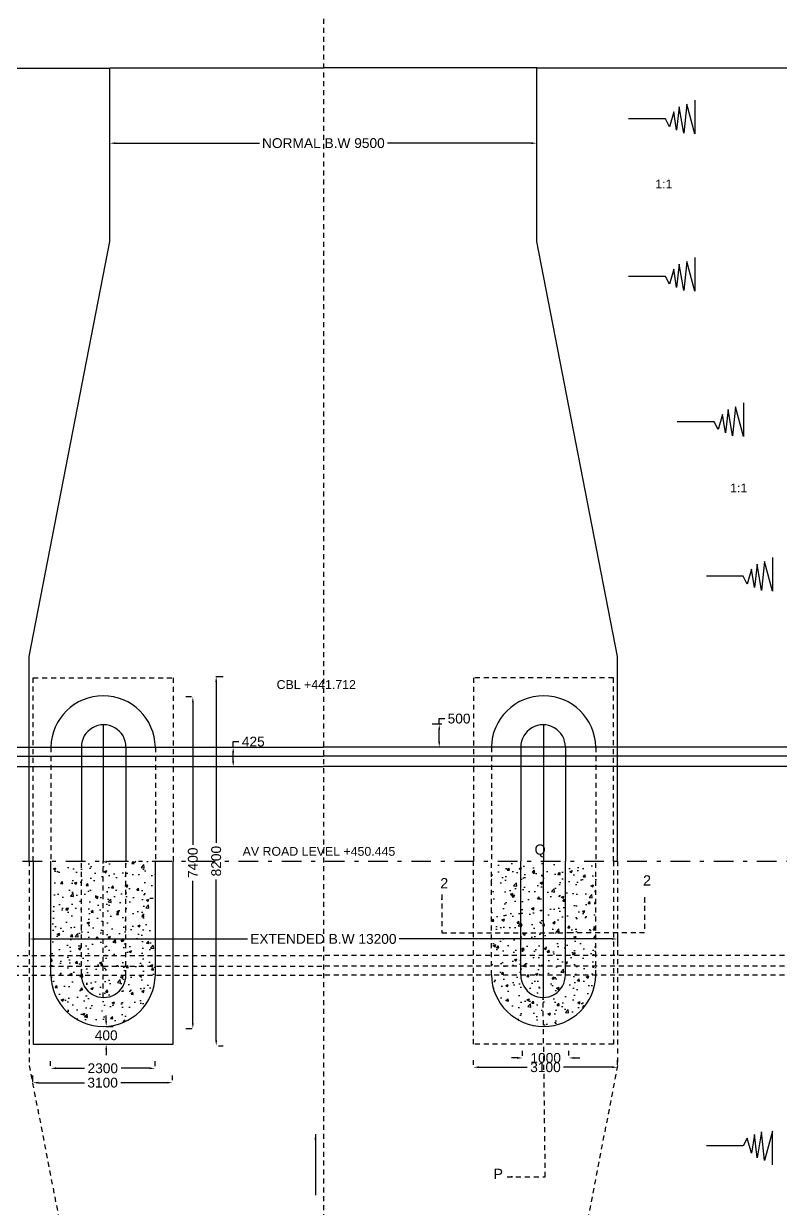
# Model space of a CAD drawing. Header units: metres. Extents: x 450 to 608, y 268 to 479.
# Drawn here: x 538.3 to 557.57, y 284.24 to 314.38 of the extents above; entities that cross this region are included whole.
import ezdxf

# ---------------------------------------------------------------- set-up
doc = ezdxf.new("R2010")
doc.units = ezdxf.units.M
doc.header["$MEASUREMENT"] = 0
doc.linetypes.add('DASHDOT', pattern=[1, 0.5, -0.25, 0, -0.25])
doc.linetypes.add('HIDDEN', pattern=[9.525, 6.35, -3.175])
for name, color, linetype in [('DIMENSION', 255, 'Continuous'), ('DRAWING', 7, 'Continuous'), ('HATCH', 7, 'Continuous'), ('TEXT', 255, 'Continuous')]:
    doc.layers.add(name, color=color, linetype=linetype)
doc.styles.get("Standard").update_dxf_attribs({"font": 'arial.ttf'})
doc.dimstyles.get("Standard").update_dxf_attribs({"dimtxt": 0.25, "dimasz": 0.14, "dimexe": 0.18, "dimexo": 0.0625, "dimgap": 0.09, "dimtad": 0, "dimtih": 1, "dimtoh": 1, "dimdec": 4, "dimzin": 0, "dimdsep": 46, "dimtxsty": 'Standard', "dimcen": 0.09, "dimadec": 0, "dimazin": 0, "dimtfac": 1, "dimtdec": 4, "dimtofl": 0, "dimtmove": 0, "dimatfit": 3, "dimfxl": 0, "dimtolj": 1, "dimtzin": 0, "dimarcsym": 0})
pattern_1 = [(50, (0, 0), (0.64553416, -0.05647692), [0.0675, -0.7425]), (355, (0, 0), (-0.1248762, 0.6769729), [0.054, -0.594]), (100.45144, (0.0538, -0.0047), (0.52065796, 0.620496), [0.0573662, -0.6310279]), (46.1842, (0, 0.18), (0.9605172, -0.1489674), [0.10125, -1.11375]), (96.63564, (0.08, 0.1676), (0.8411958, 0.8767067), [0.0860493, -0.9465424]), (351.18416, (0, 0.18), (0.8411958, 0.8767067), [0.081, -0.891]), (21, (0.09, 0.135), (0.53721635, -0.362357), [0.0675, -0.7425]), (326, (0.09, 0.135), (0.2189838, 0.65263504), [0.054, -0.594]), (71.45144, (0.13477, 0.1048), (0.75620014, 0.29027804), [0.0573662, -0.6310279]), (37.5, (0, 0), (0.01094387, 0.29960447), [0, -0.5868, 0, -0.603, 0, -0.59625]), (7.5, (0, 0), (0.23676258, 0.35497054), [0, -0.3438, 0, -0.5733, 0, -0.22725]), (327.5, (-0.2007, 0), (0.48044019, -0.020299385), [0, -0.225, 0, -0.702, 0, -0.9315]), (317.5, (-0.2907, 0), (0.52486755, 0.09009448), [0, -0.2925, 0, -0.4662, 0, -0.6615])]

# ---------------------------------------------------------------- blocks, each defined once
blk = doc.blocks.new('*D142')
at = {"layer": 'Defpoints', "color": 0, "ltscale": 0.02, "transparency": 16777216}
for p in [(551.368, 311.344), (540.491, 311.053), (551.368, 311.053)]:
    blk.add_point(p, dxfattribs=at)
at = {"layer": 'DIMENSION', "color": 0, "lineweight": -2, "ltscale": 0.02, "transparency": 16777216}
for p, q in [((540.491, 311.115), (540.491, 311.524)), ((551.368, 311.115), (551.368, 311.524)), ((540.631, 311.344), (544.299, 311.344)), ((551.228, 311.344), (547.561, 311.344))]:
    blk.add_line(p, q, dxfattribs=at)
at = {"layer": 'DIMENSION', "color": 0, "ltscale": 0.02, "transparency": 16777216}
for points in [[(540.631, 311.367), (540.631, 311.32), (540.491, 311.344)], [(551.228, 311.367), (551.228, 311.32), (551.368, 311.344)]]:
    blk.add_solid(points, dxfattribs=at)
at = {"layer": 'DIMENSION', "color": 0, "ltscale": 0.02, "transparency": 16777216, "insert": (545.93, 311.344), "char_height": 0.25, "attachment_point": 5}
blk.add_mtext('\\A1;NORMAL B.W 9500', dxfattribs=at)
blk = doc.blocks.new('*D159')
at = {"layer": 'Defpoints', "color": 0, "ltscale": 0.02, "transparency": 16777216}
for p in [(540.324, 288.868), (540.399, 288.868), (540.325, 288.413)]:
    blk.add_point(p, dxfattribs=at)
at = {"layer": 'DIMENSION', "color": 0, "lineweight": -2, "ltscale": 0.02, "transparency": 16777216}
for p, q in [((540.399, 289.008), (540.399, 289.148)), ((540.386, 288.868), (540.579, 288.868)), ((540.388, 288.413), (540.579, 288.413)), ((540.399, 288.273), (540.399, 288.133))]:
    blk.add_line(p, q, dxfattribs=at)
at = {"layer": 'DIMENSION', "color": 0, "ltscale": 0.02, "transparency": 16777216}
for points in [[(540.375, 289.008), (540.422, 289.008), (540.399, 288.868)], [(540.375, 288.273), (540.422, 288.273), (540.399, 288.413)]]:
    blk.add_solid(points, dxfattribs=at)
at = {"layer": 'DIMENSION', "color": 0, "ltscale": 0.02, "transparency": 16777216, "insert": (540.399, 288.64), "char_height": 0.25, "attachment_point": 5}
blk.add_mtext('\\A1;400', dxfattribs=at)
blk = doc.blocks.new('*D160')
at = {"layer": 'Defpoints', "color": 0, "ltscale": 0.02, "transparency": 16777216}
for p in [(538.979, 287.801), (541.645, 287.801), (541.645, 287.795)]:
    blk.add_point(p, dxfattribs=at)
at = {"layer": 'DIMENSION', "color": 0, "lineweight": -2, "ltscale": 0.02, "transparency": 16777216}
for p, q in [((538.979, 287.864), (538.979, 287.981)), ((541.645, 287.857), (541.645, 287.981)), ((539.119, 287.801), (539.847, 287.801)), ((541.505, 287.801), (540.777, 287.801))]:
    blk.add_line(p, q, dxfattribs=at)
at = {"layer": 'DIMENSION', "color": 0, "ltscale": 0.02, "transparency": 16777216}
for points in [[(539.119, 287.825), (539.119, 287.778), (538.979, 287.801)], [(541.505, 287.825), (541.505, 287.778), (541.645, 287.801)]]:
    blk.add_solid(points, dxfattribs=at)
at = {"layer": 'DIMENSION', "color": 0, "ltscale": 0.02, "transparency": 16777216, "insert": (540.312, 287.801), "char_height": 0.25, "attachment_point": 5}
blk.add_mtext('\\A1;2300', dxfattribs=at)
blk = doc.blocks.new('*D161')
at = {"layer": 'Defpoints', "color": 0, "ltscale": 0.02, "transparency": 16777216}
for p in [(538.532, 287.387), (542.085, 287.435), (542.085, 287.435)]:
    blk.add_point(p, dxfattribs=at)
at = {"layer": 'DIMENSION', "color": 0, "lineweight": -2, "ltscale": 0.02, "transparency": 16777216}
for p, q in [((538.532, 287.449), (538.532, 287.615)), ((542.085, 287.497), (542.085, 287.615)), ((538.672, 287.435), (539.846, 287.435)), ((541.945, 287.435), (540.771, 287.435))]:
    blk.add_line(p, q, dxfattribs=at)
at = {"layer": 'DIMENSION', "color": 0, "ltscale": 0.02, "transparency": 16777216}
for points in [[(538.672, 287.458), (538.672, 287.412), (538.532, 287.435)], [(541.945, 287.458), (541.945, 287.412), (542.085, 287.435)]]:
    blk.add_solid(points, dxfattribs=at)
at = {"layer": 'DIMENSION', "color": 0, "ltscale": 0.02, "transparency": 16777216, "insert": (540.308, 287.435), "char_height": 0.25, "attachment_point": 5}
blk.add_mtext('\\A1;3100', dxfattribs=at)
blk = doc.blocks.new('*D162')
at = {"layer": 'Defpoints', "color": 0, "ltscale": 0.02, "transparency": 16777216}
for p in [(542.63, 297.252), (542.606, 288.809), (542.639, 288.809)]:
    blk.add_point(p, dxfattribs=at)
at = {"layer": 'DIMENSION', "color": 0, "lineweight": -2, "ltscale": 0.02, "transparency": 16777216}
for p, q in [((542.568, 297.252), (542.426, 297.252)), ((542.606, 297.112), (542.606, 293.492)), ((542.606, 288.949), (542.606, 292.569)), ((542.577, 288.809), (542.426, 288.809))]:
    blk.add_line(p, q, dxfattribs=at)
at = {"layer": 'DIMENSION', "color": 0, "ltscale": 0.02, "transparency": 16777216}
for points in [[(542.582, 297.112), (542.629, 297.112), (542.606, 297.252)], [(542.582, 288.949), (542.629, 288.949), (542.606, 288.809)]]:
    blk.add_solid(points, dxfattribs=at)
at = {"layer": 'DIMENSION', "color": 0, "ltscale": 0.02, "transparency": 16777216, "insert": (542.606, 293.031), "char_height": 0.25, "attachment_point": 5, "rotation": 90}
blk.add_mtext('\\A1;7400', dxfattribs=at)
blk = doc.blocks.new('*D163')
at = {"layer": 'Defpoints', "color": 0, "ltscale": 0.02, "transparency": 16777216}
for p in [(543.13, 297.771), (543.201, 297.771), (543.195, 288.376)]:
    blk.add_point(p, dxfattribs=at)
at = {"layer": 'DIMENSION', "color": 0, "lineweight": -2, "ltscale": 0.02, "transparency": 16777216}
for p, q in [((543.193, 297.771), (543.381, 297.771)), ((543.201, 297.631), (543.201, 293.536)), ((543.201, 288.516), (543.201, 292.61)), ((543.257, 288.376), (543.381, 288.376))]:
    blk.add_line(p, q, dxfattribs=at)
at = {"layer": 'DIMENSION', "color": 0, "ltscale": 0.02, "transparency": 16777216}
for points in [[(543.177, 297.631), (543.224, 297.631), (543.201, 297.771)], [(543.177, 288.516), (543.224, 288.516), (543.201, 288.376)]]:
    blk.add_solid(points, dxfattribs=at)
at = {"layer": 'DIMENSION', "color": 0, "ltscale": 0.02, "transparency": 16777216, "insert": (543.201, 293.073), "char_height": 0.25, "attachment_point": 5, "rotation": 90}
blk.add_mtext('\\A1;8200', dxfattribs=at)
blk = doc.blocks.new('*D165')
at = {"layer": 'Defpoints', "color": 0, "ltscale": 0.02, "transparency": 16777216}
for p in [(543.591, 295.974), (543.633, 295.974), (543.591, 295.48)]:
    blk.add_point(p, dxfattribs=at)
at = {"layer": 'DIMENSION', "color": 0, "lineweight": -2, "ltscale": 0.02, "transparency": 16777216}
for p, q in [((543.633, 295.974), (543.633, 296.114)), ((543.633, 296.114), (543.773, 296.114)), ((543.633, 295.62), (543.633, 295.834)), ((543.654, 295.974), (543.813, 295.974)), ((543.654, 295.48), (543.813, 295.48))]:
    blk.add_line(p, q, dxfattribs=at)
at = {"layer": 'DIMENSION', "color": 0, "ltscale": 0.02, "transparency": 16777216}
for points in [[(543.609, 295.834), (543.656, 295.834), (543.633, 295.974)], [(543.609, 295.62), (543.656, 295.62), (543.633, 295.48)]]:
    blk.add_solid(points, dxfattribs=at)
at = {"layer": 'DIMENSION', "color": 0, "ltscale": 0.02, "transparency": 16777216, "insert": (544.145, 296.114), "char_height": 0.25, "attachment_point": 5}
blk.add_mtext('\\A1;425', dxfattribs=at)
blk = doc.blocks.new('*D166')
at = {"layer": 'Defpoints', "color": 0, "ltscale": 0.02, "transparency": 16777216}
for p in [(548.881, 296.56), (549.011, 296.56), (549.025, 295.974)]:
    blk.add_point(p, dxfattribs=at)
at = {"layer": 'DIMENSION', "color": 0, "lineweight": -2, "ltscale": 0.02, "transparency": 16777216}
for p, q in [((548.881, 296.56), (548.881, 296.7)), ((548.881, 296.7), (549.021, 296.7)), ((548.949, 296.56), (548.701, 296.56)), ((548.881, 296.114), (548.881, 296.42)), ((548.962, 295.974), (548.701, 295.974))]:
    blk.add_line(p, q, dxfattribs=at)
at = {"layer": 'DIMENSION', "color": 0, "ltscale": 0.02, "transparency": 16777216}
for points in [[(548.857, 296.42), (548.904, 296.42), (548.881, 296.56)], [(548.857, 296.114), (548.904, 296.114), (548.881, 295.974)]]:
    blk.add_solid(points, dxfattribs=at)
at = {"layer": 'DIMENSION', "color": 0, "ltscale": 0.02, "transparency": 16777216, "insert": (549.386, 296.7), "char_height": 0.25, "attachment_point": 5}
blk.add_mtext('\\A1;500', dxfattribs=at)
blk = doc.blocks.new('*D167')
at = {"layer": 'Defpoints', "color": 0, "ltscale": 0.02, "transparency": 16777216}
for p in [(538.438, 291.181), (553.422, 291.181), (553.422, 291.092)]:
    blk.add_point(p, dxfattribs=at)
at = {"layer": 'DIMENSION', "color": 0, "lineweight": -2, "ltscale": 0.02, "transparency": 16777216}
for p, q in [((538.438, 291.119), (538.438, 290.912)), ((538.578, 291.092), (543.999, 291.092)), ((553.282, 291.092), (547.861, 291.092)), ((553.422, 291.119), (553.422, 290.912))]:
    blk.add_line(p, q, dxfattribs=at)
at = {"layer": 'DIMENSION', "color": 0, "ltscale": 0.02, "transparency": 16777216}
for points in [[(538.578, 291.115), (538.578, 291.069), (538.438, 291.092)], [(553.282, 291.115), (553.282, 291.069), (553.422, 291.092)]]:
    blk.add_solid(points, dxfattribs=at)
at = {"layer": 'DIMENSION', "color": 0, "ltscale": 0.02, "transparency": 16777216, "insert": (545.93, 291.092), "char_height": 0.25, "attachment_point": 5}
blk.add_mtext('\\A1;EXTENDED B.W 13200', dxfattribs=at)
blk = doc.blocks.new('*D168')
at = {"layer": 'Defpoints', "color": 0, "ltscale": 0.02, "transparency": 16777216}
for p in [(551.004, 288.056), (552.181, 288.065), (552.181, 288.065)]:
    blk.add_point(p, dxfattribs=at)
at = {"layer": 'DIMENSION', "color": 0, "lineweight": -2, "ltscale": 0.02, "transparency": 16777216}
for p, q in [((551.004, 288.118), (551.004, 288.245)), ((552.181, 288.127), (552.181, 288.245)), ((550.864, 288.065), (550.724, 288.065)), ((552.321, 288.065), (552.461, 288.065))]:
    blk.add_line(p, q, dxfattribs=at)
at = {"layer": 'DIMENSION', "color": 0, "ltscale": 0.02, "transparency": 16777216}
for points in [[(550.864, 288.088), (550.864, 288.041), (551.004, 288.065)], [(552.321, 288.088), (552.321, 288.041), (552.181, 288.065)]]:
    blk.add_solid(points, dxfattribs=at)
at = {"layer": 'DIMENSION', "color": 0, "ltscale": 0.02, "transparency": 16777216, "insert": (551.592, 288.065), "char_height": 0.25, "attachment_point": 5}
blk.add_mtext('\\A1;1000', dxfattribs=at)
blk = doc.blocks.new('*D169')
at = {"layer": 'Defpoints', "color": 0, "ltscale": 0.02, "transparency": 16777216}
for p in [(549.751, 287.827), (553.422, 287.828), (553.422, 287.827)]:
    blk.add_point(p, dxfattribs=at)
at = {"layer": 'DIMENSION', "color": 0, "lineweight": -2, "ltscale": 0.02, "transparency": 16777216}
for p, q in [((549.751, 287.889), (549.751, 288.008)), ((553.422, 287.889), (553.422, 288.008)), ((549.891, 287.828), (551.124, 287.828)), ((553.282, 287.828), (552.049, 287.828))]:
    blk.add_line(p, q, dxfattribs=at)
at = {"layer": 'DIMENSION', "color": 0, "ltscale": 0.02, "transparency": 16777216}
for points in [[(549.891, 287.852), (549.891, 287.805), (549.751, 287.828)], [(553.282, 287.852), (553.282, 287.805), (553.422, 287.828)]]:
    blk.add_solid(points, dxfattribs=at)
at = {"layer": 'DIMENSION', "color": 0, "ltscale": 0.02, "transparency": 16777216, "insert": (551.586, 287.828), "char_height": 0.25, "attachment_point": 5}
blk.add_mtext('\\A1;3100', dxfattribs=at)

msp = doc.modelspace()

# ---------------------------------------------------------------- hatches: boundary and pattern name
at = {"layer": 'HATCH', "ltscale": 0.02}
h = msp.add_hatch(dxfattribs=at)
h.set_pattern_fill('AR-CONC', color=256, scale=0.09)
h.set_pattern_definition(pattern_1)
h.paths.add_polyline_path([(581.44054, 322.20102), (581.36782, 322.768, -0.06386683), (581.3641, 322.79706), (581.20845, 324.01059, -0.06386683), (581.20473, 324.03965), (581.04908, 325.25318, -0.06386683), (581.04536, 325.28224), (580.94889, 326.0344), (579.63792, 326.0344), (579.14903, 322.09739), (579.14903, 320.06883), (580.28305, 320.06883), (580.28305, 320.56586), (580.42704, 319.66335), (580.42704, 320.09498), (581.44054, 320.09498)])
h.paths.add_polyline_path([(581.44054, 319.99879), (580.43398, 319.99879), (580.43398, 319.56716), (580.28999, 320.46967), (580.28999, 319.97264), (579.14903, 319.97264), (579.14903, 314.34399), (581.44054, 314.34399)])
h.paths.add_polyline_path([(579.14903, 319.97264), (578.88519, 319.97264), (578.18625, 314.34399), (579.14903, 314.34399)])
h.paths.add_polyline_path([(582.16468, 316.55506, -0.06386683), (582.16095, 316.58411), (582.00531, 317.79765, -0.06386683), (582.00158, 317.8267), (581.84593, 319.04024, -0.06386683), (581.84221, 319.06929), (581.72299, 319.99879), (581.44054, 319.99879), (581.44054, 314.34399), (582.44826, 314.34399), (582.32405, 315.31247, -0.06386683), (582.32032, 315.34153)])
h.paths.add_polyline_path([(583.87049, 314.34399), (576.76147, 314.34399), (576.76147, 312.97125), (583.87049, 312.97125)])
h.paths.add_polyline_path([(578.58913, 317.58841, -0.94006051), (578.35974, 317.6026, -1), (578.59001, 317.6026, -0.03089568), (578.58913, 317.58841), (578.74828, 318.87009, -0.94006051), (578.51889, 318.88428, -1), (578.74916, 318.88428, -0.03089568), (578.74828, 318.87009), (578.88519, 319.97264), (578.39631, 319.97264), (577.69737, 314.34399), (578.18625, 314.34399), (578.27082, 315.02506, -0.94006051), (578.04143, 315.03925, -1), (578.2717, 315.03925, -0.03089568), (578.27082, 315.02506), (578.42997, 316.30674, -0.94006051), (578.20058, 316.32092, -1), (578.43085, 316.32092, -0.03089568), (578.42997, 316.30674)])
h.paths.add_polyline_path([(579.14903, 322.62047, -0.51522495), (578.99635, 322.72931, -0.51522495), (579.14903, 322.83815), (579.14903, 326.0344), (578.40825, 320.06883), (578.73135, 320.06883, -0.25639233), (578.67804, 320.16596, -1), (578.90831, 320.16596, -0.03089568), (578.90743, 320.15177), (579.06659, 321.43345, -0.94006051), (578.8372, 321.44763, -1), (579.06747, 321.44763, -0.03089568), (579.06659, 321.43345), (579.14903, 322.09739)])
h.paths.add_polyline_path([(579.63792, 326.0344), (579.14903, 326.0344), (579.1555, 324.01099, -1), (579.38577, 324.01099, -0.03089568), (579.38489, 323.9968), (579.54405, 325.27848, -0.94006051), (579.31466, 325.29267, -1), (579.54493, 325.29267, -0.03089568), (579.54405, 325.27848)], flags=17)
h.paths.add_polyline_path([(581.44054, 326.0344), (580.94889, 326.0344), (581.04536, 325.28224, -1), (581.27562, 325.28224, -0.87993454), (581.04908, 325.25318), (581.20473, 324.03965, -1), (581.43499, 324.03965)], flags=17)
h.paths.add_polyline_path([(581.44499, 326.0344), (581.44054, 326.0344), (581.44054, 322.9055, -0.5185459), (581.59437, 322.79706, -0.5185459), (581.44054, 322.68862), (581.44054, 322.20102), (581.52347, 321.55447, -1), (581.75374, 321.55447, -0.87993454), (581.52719, 321.52541), (581.68284, 320.31188, -1), (581.91311, 320.31188, -0.87993454), (581.68656, 320.28283), (581.71066, 320.09498), (582.20677, 320.09498)])
h.paths.add_polyline_path([(582.2191, 319.99879), (581.72299, 319.99879), (581.84221, 319.06929, -1), (582.07248, 319.06929, -0.87993454), (581.84593, 319.04024), (582.00158, 317.8267, -1), (582.23185, 317.8267, -0.87993454), (582.00531, 317.79765), (582.16095, 316.58411, -1), (582.39122, 316.58411, -0.87993454), (582.16468, 316.55506), (582.32032, 315.34153, -1), (582.55059, 315.34153, -0.87993454), (582.32405, 315.31247), (582.44826, 314.34399), (582.94437, 314.34399)])
h.paths.add_polyline_path([(581.71066, 320.09498), (581.44054, 320.09498), (581.44054, 319.99879), (581.72299, 319.99879)])
h.paths.add_polyline_path([(579.14903, 320.06883), (578.89714, 320.06883), (578.88519, 319.97264), (579.14903, 319.97264)])
h.paths.add_polyline_path([(517.07447, 319.90525), (507.19194, 319.90525), (507.19194, 318.48031), (517.07447, 318.48031)])
h.paths.add_polyline_path([(511.11514, 327.28782), (508.28112, 319.90525), (511.11514, 319.90525)], flags=17)
h.paths.add_polyline_path([(513.4218, 328.34044), (511.51922, 328.34044), (511.11514, 327.28782), (511.11514, 319.90525), (513.4218, 319.90525)])
h.paths.add_polyline_path([(513.4218, 328.34044), (513.4218, 319.90525), (516.39117, 319.90525)])
h.paths.add_polyline_path([(509.88812, 324.63154, -1), (510.08515, 324.63154, -0.0918906), (510.0786, 324.59624), (510.48265, 325.64879, -0.8313615), (510.2922, 325.68416, -1), (510.48922, 325.68416, -0.0918906), (510.48268, 325.64886), (510.88672, 326.70138, -0.83123493), (510.69628, 326.73678, -1), (510.8933, 326.73678, -0.0918906), (510.88676, 326.70148), (511.11514, 327.2933), (511.11514, 327.73751, -0.13958997), (511.10036, 327.7894, -0.13958997), (511.11514, 327.84129), (511.11514, 328.34044), (507.87704, 319.90525), (508.28112, 319.90525), (508.46228, 320.38576, -0.83168533), (508.27181, 320.42106, -1), (508.46883, 320.42106, -0.0918906), (508.46228, 320.38576), (508.86635, 321.43834, -0.83153287), (508.67589, 321.47368, -1), (508.87291, 321.47368, -0.0918906), (508.86636, 321.43838), (509.27043, 322.49096, -0.83150962), (509.07996, 322.5263, -1), (509.27699, 322.5263, -0.0918906), (509.27044, 322.491), (509.6745, 323.54357, -0.83147801), (509.48404, 323.57892, -1), (509.68107, 323.57892, -0.0918906), (509.67452, 323.54362), (510.07858, 324.59618, -0.83143253)])
h.paths.add_polyline_path([(511.51922, 328.34044), (511.11514, 328.34044), (511.11514, 327.84129, -0.7550172), (511.29738, 327.7894, -0.0918906), (511.29084, 327.7541)])
h.paths.add_polyline_path([(511.29084, 327.7541, -0.62010438), (511.11514, 327.73751), (511.11514, 327.28782)])
h.paths.add_polyline_path([(579.6701, 318.23056), (581.29201, 318.23189), (581.29152, 318.82623), (579.66961, 318.82491)], flags=24)
h.paths.add_polyline_path([(579.32828, 313.42245), (580.95018, 313.42378), (580.9497, 314.01812), (579.32779, 314.01679)], flags=24)
h = msp.add_hatch(dxfattribs=at)
h.set_pattern_fill('AR-CONC', color=256, scale=0.09)
h.set_pattern_definition(pattern_1)
h.paths.add_polyline_path([(539.76657, 293.07428), (538.99051, 293.07428), (538.99051, 290.6685), (539.76657, 290.6685)])
h.paths.add_polyline_path([(539.76657, 290.6685), (540.3253, 290.6685), (540.3253, 293.07428), (539.76657, 293.07428)])
h.paths.add_polyline_path([(540.90255, 293.07428), (540.3253, 293.07428), (540.3253, 290.6685), (540.90255, 290.6685)])
h.paths.add_polyline_path([(541.6505, 293.07428), (540.90255, 293.07428), (540.90255, 290.6685), (541.6505, 290.6685)])
h.paths.add_polyline_path([(539.76657, 290.40074), (539.76657, 290.6685), (538.99051, 290.6685), (538.99051, 290.40074)])
h.paths.add_polyline_path([(539.76657, 290.17474), (539.76657, 290.40074), (538.99051, 290.40074), (538.99051, 290.17474)])
h.paths.add_polyline_path([(540.3253, 290.40074), (540.3253, 290.6685), (539.76657, 290.6685), (539.76657, 290.40074)])
h.paths.add_polyline_path([(539.76657, 290.40074), (539.76657, 290.17474), (540.3253, 290.17474), (540.3253, 290.40074)])
h.paths.add_polyline_path([(540.3253, 290.6685), (540.3253, 290.40074), (540.90255, 290.40074), (540.90255, 290.6685)])
h.paths.add_polyline_path([(540.3253, 290.40074), (540.3253, 290.17474), (540.90255, 290.17474), (540.90255, 290.40074)])
h.paths.add_polyline_path([(540.90255, 290.6685), (540.90255, 290.40074), (541.6505, 290.40074), (541.6505, 290.6685)])
h.paths.add_polyline_path([(541.6505, 290.17474), (541.6505, 290.40074), (540.90255, 290.40074), (540.90255, 290.17474)])
h.paths.add_polyline_path([(540.90255, 290.17474), (540.3253, 290.17474), (540.3253, 289.60474, 0.42006998)], flags=17)
h.paths.add_polyline_path([(540.3253, 290.17474), (539.76657, 290.17474, 0.41051985), (540.3253, 289.60474)], flags=17)
h.paths.add_polyline_path([(539.76657, 290.17474), (538.99051, 290.17474, 0.98246843), (541.6505, 290.17474), (540.90255, 290.17474, -1.00366973)])
h = msp.add_hatch(dxfattribs=at)
h.set_pattern_fill('AR-CONC', color=256, scale=0.09)
h.set_pattern_definition([(50, (0, 0), (0.64553416, -0.0564769), [0.0675, -0.7425]), (355, (0, 0), (-0.1248762, 0.6769729), [0.054, -0.594]), (100.45144, (0.0538, -0.0047), (0.52065796, 0.620496), [0.0573662, -0.6310279]), (46.1842, (0, 0.18), (0.9605172, -0.1489674), [0.10125, -1.11375]), (96.63564, (0.08, 0.1676), (0.8411958, 0.8767067), [0.0860493, -0.9465424]), (351.18416, (0, 0.18), (0.8411958, 0.8767067), [0.081, -0.891]), (21, (0.09, 0.135), (0.53721635, -0.362357), [0.0675, -0.7425]), (326, (0.09, 0.135), (0.2189838, 0.65263504), [0.054, -0.594]), (71.45144, (0.13477, 0.1048), (0.75620014, 0.29027804), [0.0573662, -0.6310279]), (37.5, (0, 0), (0.01094387, 0.29960447), [0, -0.5868, 0, -0.603, 0, -0.59625]), (7.5, (0, 0), (0.23676258, 0.35497054), [0, -0.3438, 0, -0.5733, 0, -0.22725]), (327.5, (-0.2007, 0), (0.48044019, -0.02029938), [0, -0.225, 0, -0.702, 0, -0.9315]), (317.5, (-0.2907, 0), (0.52486755, 0.09009448), [0, -0.2925, 0, -0.4662, 0, -0.6615])])
h.paths.add_polyline_path([(552.09315, 293.07428), (552.86921, 293.07428), (552.86921, 290.6685), (552.09315, 290.6685)])
h.paths.add_polyline_path([(551.53441, 293.07428), (552.09315, 293.07428), (552.09315, 290.6685), (551.53441, 290.6685)])
h.paths.add_polyline_path([(550.95717, 293.07428), (551.53441, 293.07428), (551.53441, 290.6685), (550.95717, 290.6685)])
h.paths.add_polyline_path([(550.20922, 293.07428), (550.95717, 293.07428), (550.95717, 290.6685), (550.20922, 290.6685)])
h.paths.add_polyline_path([(552.09315, 290.6685), (552.86921, 290.6685), (552.86921, 290.40074), (552.09315, 290.40074)])
h.paths.add_polyline_path([(552.09315, 290.40074), (552.86921, 290.40074), (552.86921, 290.17474), (552.09315, 290.17474)])
h.paths.add_polyline_path([(551.53441, 290.6685), (552.09315, 290.6685), (552.09315, 290.40074), (551.53441, 290.40074)])
h.paths.add_polyline_path([(551.53441, 290.40074), (552.09315, 290.40074), (552.09315, 290.17474), (551.53441, 290.17474)])
h.paths.add_polyline_path([(550.95717, 290.6685), (551.53441, 290.6685), (551.53441, 290.40074), (550.95717, 290.40074)])
h.paths.add_polyline_path([(550.95717, 290.40074), (551.53441, 290.40074), (551.53441, 290.17474), (550.95717, 290.17474)])
h.paths.add_polyline_path([(550.20922, 290.6685), (550.95717, 290.6685), (550.95717, 290.40074), (550.20922, 290.40074)])
h.paths.add_polyline_path([(550.20922, 290.40074), (550.95717, 290.40074), (550.95717, 290.17474), (550.20922, 290.17474)])
h.paths.add_polyline_path([(550.95717, 290.17474), (551.53441, 290.17474), (551.53441, 289.60474, -0.42006998)], flags=17)
h.paths.add_polyline_path([(551.53441, 290.17474), (552.09315, 290.17474, -0.41051985), (551.53441, 289.60474)], flags=17)
h.paths.add_polyline_path([(552.09315, 290.17474), (552.86921, 290.17474, -0.98246843), (550.20922, 290.17474), (550.95717, 290.17474, 1.00366973)])

# ---------------------------------------------------------------- linework, layer by layer
at = {"layer": 'DIMENSION', "linetype": 'HIDDEN', "ltscale": 0.02}
msp.add_lwpolyline([(551.58201, 285.03946), (551.52516, 289.60467)], dxfattribs=at)
at = {"layer": 'DRAWING', "linetype": 'HIDDEN', "ltscale": 0.02}
for p, q in [((538.54153, 297.73588), (542.10867, 297.73588)), ((538.54153, 293.07428), (538.54153, 297.73588)), ((542.10867, 297.73588), (542.10867, 293.07428)), ((553.31819, 297.73588), (549.75104, 297.73588)), ((549.75104, 297.73588), (549.75104, 293.07428)), ((553.31819, 293.07428), (553.31819, 297.73588)), ((549.75104, 288.41267), (549.75104, 293.07428)), ((553.31819, 293.07428), (553.31819, 288.41267)), ((553.31819, 288.41267), (549.75104, 288.41267))]:
    msp.add_line(p, q, dxfattribs=at)
at = {"layer": 'DRAWING', "ltscale": 0.02}
for p, q in [((538.54153, 293.07428), (538.54153, 288.41267)), ((542.10867, 288.41267), (542.10867, 293.07428)), ((538.54153, 288.41267), (542.10867, 288.41267))]:
    msp.add_line(p, q, dxfattribs=at)
at = {"layer": 'DRAWING', "linetype": 'HIDDEN', "ltscale": 0.02}
for points in [[(545.92986, 317.00453), (545.92986, 272.86765)], [(538.99051, 295.97381), (538.99051, 293.07428)], [(541.6505, 295.97381), (541.6505, 293.07428)], [(550.20922, 295.97381), (550.20922, 293.07428)], [(552.86921, 295.97381), (552.86921, 293.07428)], [(538.43802, 293.07428), (538.43802, 287.87126), (540.49127, 277.30804), (540.49127, 275.09841)], [(539.76657, 290.17474), (539.76657, 293.07428)], [(540.3253, 289.60474), (540.3253, 293.07428)], [(540.90255, 290.17474), (540.90255, 293.07428)], [(550.20922, 290.17474), (550.20922, 293.07428)], [(553.4217, 293.07428), (553.4217, 287.87126), (551.36845, 277.30804), (551.36845, 275.09841)], [(552.86921, 290.17474), (552.86921, 293.07428)], [(528.96919, 290.6685), (545.92986, 290.6685)], [(562.89052, 290.6685), (545.92986, 290.6685)], [(528.96919, 290.40074), (545.92986, 290.40074)], [(562.89052, 290.40074), (545.92986, 290.40074)], [(528.96919, 290.17474), (545.92986, 290.17474)], [(562.89052, 290.17474), (545.92986, 290.17474)]]:
    msp.add_lwpolyline(points, dxfattribs=at)
at = {"layer": 'DRAWING', "ltscale": 0.02}
for points in [[(532.02323, 293.07428), (532.02323, 298.28343), (534.09724, 308.84121), (534.09724, 313.25431), (540.49127, 313.25431)], [(538.43802, 293.07428), (538.43802, 298.2773), (540.49127, 308.84052), (540.49127, 313.26508), (545.92986, 313.26508)], [(553.4217, 293.07428), (553.4217, 298.2773), (551.36845, 308.84052), (551.36845, 313.26508), (545.92986, 313.26508)], [(559.83649, 293.07428), (559.83649, 298.28343), (557.76247, 308.84121), (557.76247, 313.25431), (551.36845, 313.25431)], [(555.39145, 312.44236), (555.39145, 311.58578), (555.18443, 312.3357), (555.11006, 311.59871), (554.99359, 312.26782), (554.92564, 311.67304), (554.85128, 312.14173), (554.74453, 311.76355), (554.64101, 311.96074), (553.70292, 311.96074)], [(555.39145, 308.4366), (555.39145, 307.58002), (555.18443, 308.32994), (555.11006, 307.59294), (554.99359, 308.26206), (554.92564, 307.66727), (554.85128, 308.13597), (554.74453, 307.75778), (554.64101, 307.95498), (553.70292, 307.95498)], [(556.63262, 304.73789), (556.63262, 303.88131), (556.4256, 304.63123), (556.35123, 303.89423), (556.23476, 304.56335), (556.16681, 303.96857), (556.09245, 304.43726), (555.9857, 304.05908), (555.88218, 304.25627), (554.94409, 304.25627)], [(557.3719, 300.80358), (557.3719, 299.947), (557.16487, 300.69692), (557.09051, 299.95993), (556.97404, 300.62904), (556.90609, 300.03426), (556.83173, 300.50295), (556.72497, 300.12477), (556.62146, 300.32196), (555.68337, 300.32196)], [(540.3253, 296.54381), (540.3253, 293.07428)], [(551.53441, 296.54381), (551.53441, 293.07428)], [(528.96919, 295.97381), (545.92986, 295.97381)], [(528.96919, 295.74781), (545.92986, 295.74781)], [(539.76657, 295.97381), (539.76657, 293.07428)], [(540.90255, 295.97381), (540.90255, 293.07428)], [(562.89052, 295.97381), (545.92986, 295.97381)], [(562.89052, 295.74781), (545.92986, 295.74781)], [(550.95717, 295.97381), (550.95717, 293.07428)], [(552.09315, 295.97381), (552.09315, 293.07428)], [(528.96919, 295.48006), (545.92986, 295.48006)], [(562.89052, 295.48006), (545.92986, 295.48006)], [(538.99051, 290.17474), (538.99051, 293.07428)], [(541.6505, 290.17474), (541.6505, 293.07428)], [(550.95717, 290.17474), (550.95717, 293.07428)], [(551.53441, 289.60474), (551.53441, 293.07428)], [(552.09315, 290.17474), (552.09315, 293.07428)], [(557.3719, 285.34497), (557.3719, 286.20156), (557.16487, 285.45163), (557.09051, 286.18863), (556.97404, 285.51951), (556.90609, 286.1143), (556.83173, 285.6456), (556.72497, 286.02379), (556.62146, 285.8266), (555.68337, 285.8266)]]:
    msp.add_lwpolyline(points, dxfattribs=at)
at = {"layer": 'DRAWING', "linetype": 'DASHDOT'}
msp.add_lwpolyline([(507.4705, 293.07428), (584.24059, 293.07428)], dxfattribs=at)
at = {"layer": 'DRAWING', "ltscale": 0.02}
for centre, radius, start, end in [((540.3205, 295.95029), 1.3302, 1.013342, 178.986658), ((551.53921, 295.95029), 1.3302, 1.013342, 178.986658), ((540.33456, 295.97589), 0.56799, 359.790125, 180.209875), ((551.52516, 295.97589), 0.56799, 359.790125, 180.209875), ((540.3205, 290.19827), 1.3302, 181.013342, 358.986658), ((540.33456, 290.17266), 0.56799, 179.790125, 0.209875), ((551.53921, 290.19827), 1.3302, 181.013342, 358.986658), ((551.52516, 290.17266), 0.56799, 179.790125, 0.209875)]:
    msp.add_arc(centre, radius, start, end, dxfattribs=at)

# ---------------------------------------------------------------- texts
at = {"ltscale": 0.02}
for s, p in [('Q', (551.30767, 293.23727)), ('2', (548.90606, 292.38163)), ('2', (554.07128, 292.4522)), ('P', (550.26165, 284.98512))]:
    msp.add_text(s, height=0.26131, dxfattribs=at).set_placement(p)
at = {"layer": 'TEXT'}
for s, p in [('1:1', (554.38235, 310.19267)), ('1:1', (556.28999, 302.45773)), ('CBL +441.712', (544.73955, 297.45371)), ('  AV ROAD LEVEL +450.445', (543.69951, 293.20957))]:
    msp.add_text(s, height=0.225, dxfattribs=at).set_placement(p)

# ---------------------------------------------------------------- dimensions: what is measured, and where the dimension line sits
at = {"layer": 'DIMENSION', "ltscale": 0.02}
for base, p1, p2, text, picture, middle in [((551.36845, 311.34373), (540.49127, 311.0528), (551.36845, 311.0528), 'NORMAL B.W 9500', '*D142', (545.92986, 311.34373)), ((553.4217, 291.09187), (538.43802, 291.18133), (553.4217, 291.18133), 'EXTENDED B.W 13200', '*D167', (545.92986, 291.09187)), ((552.18082, 288.06456), (551.00355, 288.05572), (552.18082, 288.06456), '1000', '*D168', (551.59218, 288.06456)), ((541.64483, 287.80122), (538.97888, 287.80122), (541.64483, 287.79454), '2300', '*D160', (540.31186, 287.80122)), ((553.4217, 287.82825), (549.75104, 287.82662), (553.4217, 287.82662), '3100', '*D169', (551.58637, 287.82825)), ((542.08467, 287.43491), (538.53215, 287.38696), (542.08467, 287.43491), '3100', '*D161', (540.30841, 287.43491))]:
    dim = msp.add_linear_dim(base=base, p1=p1, p2=p2, text=text, dimstyle='Standard', dxfattribs=at)
    dim.commit()
    dim.dimension.update_dxf_attribs({"geometry": picture, "text_midpoint": middle})
for base, p1, p2, text, picture, middle in [((543.20059, 297.77062), (543.19475, 288.37613), (543.1301, 297.77062), '8200', '*D163', (543.20059, 293.07337)), ((542.60559, 288.80944), (542.6304, 297.25156), (542.63913, 288.80944), '7400', '*D162', (542.60559, 293.0305))]:
    dim = msp.add_linear_dim(base=base, p1=p1, p2=p2, angle=90, text=text, dimstyle='Standard', dxfattribs=at)
    dim.commit()
    dim.dimension.update_dxf_attribs({"geometry": picture, "text_midpoint": middle, "text_rotation": 90})
for base, p1, p2, text, picture, middle in [((548.88055, 296.55981), (549.02478, 295.97381), (549.01107, 296.55981), '500', '*D166', (549.3863, 296.69981)), ((543.63251, 295.97381), (543.59116, 295.48006), (543.59116, 295.97381), '425', '*D165', (544.14465, 296.11381)), ((540.39857, 288.86807), (540.3251, 288.41267), (540.32393, 288.86807), '400', '*D159', (540.39857, 288.64037))]:
    dim = msp.add_linear_dim(base=base, p1=p1, p2=p2, angle=90, text=text, dimstyle='Standard', dxfattribs=at)
    dim.commit()
    dim.dimension.update_dxf_attribs({"geometry": picture, "text_midpoint": middle})

# ---------------------------------------------------------------- leaders
at = {"layer": 'DIMENSION', "linetype": 'HIDDEN', "ltscale": 0.02}
for points in [[(548.94682, 292.22293), (548.94682, 291.25204), (552.09315, 291.25204)], [(554.11188, 292.15919), (554.11188, 291.25204), (552.09315, 291.25204)], [(550.60777, 285.03946), (551.58201, 285.03946)]]:
    msp.add_leader(points, dimstyle='Standard', override={"dimgap": 0.09, "dimtad": 0}, dxfattribs=at)
at = {"layer": 'DIMENSION', "ltscale": 0.02}
msp.add_leader([(545.72613, 286.12926), (545.72613, 284.57314)], dimstyle='Standard', override={"dimgap": 0.09, "dimtad": 0}, dxfattribs=at)

doc.saveas('drawing.dxf')
